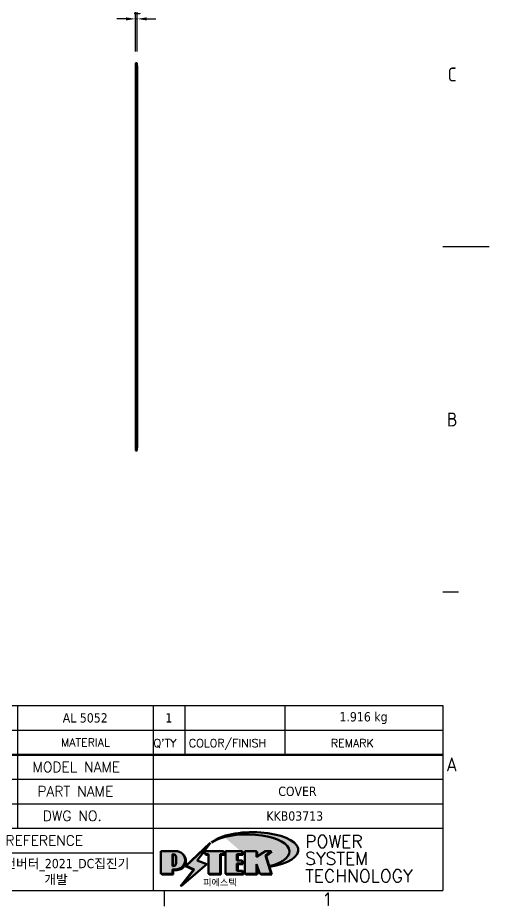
# Model space of a CAD drawing. Header units: millimetres. Extents: x 0 to 2100, y 0 to 1485.
# Drawn here: x 1592 to 2100, y 33 to 989 of the extents above; entities that cross this region are included whole.
import ezdxf
from ezdxf.enums import TextEntityAlignment as Align

# ---------------------------------------------------------------- set-up
doc = ezdxf.new("R2010")
doc.units = ezdxf.units.MM
doc.header["$LTSCALE"] = 5
doc.linetypes.add('DASHED', pattern=[0.2067, 0.1654, -0.0413])
doc.layers.get('0').update_dxf_attribs({"color": 3, "lineweight": 25})
for name, color, linetype, lineweight in [('가려진 것(ISO)', 2, 'DASHED', 18), ('가시적인 것(ISO)', 3, 'Continuous', 40), ('경계(ISO)', 7, 'Continuous', 25), ('제목(ISO)', 5, 'Continuous', 50), ('치수(ISO)', 2, 'Continuous', 25), ('해치(ISO)', 7, 'Continuous', 18)]:
    doc.layers.add(name, color=color, linetype=linetype, lineweight=lineweight)
doc.styles.add('HAN_291', font='')
doc.styles.add('HAN_370', font='', dxfattribs={"width": 2})
doc.styles.add('RC_284', font='ROMANC.shx')
doc.styles.add('RC_287', font='ROMANC.shx')
doc.styles.add('RC_292', font='ROMANC.shx')
doc.styles.add('ROMANT_294', font='romant.shx')
doc.styles.add('문자 텍스트_PSTEK_POSCO', font='isocp.shx')
doc.styles.add('치수 텍스트_PSTEK_POSCO', font='isocp.shx')
doc.styles.add('텍스트 스타일198', font='tahoma.ttf')
doc.styles.add('텍스트 스타일333', font='ROMANC.shx', dxfattribs={"width": 0.800000011920929})
doc.styles.get('HAN_291').set_extended_font_data('GulimChe')
doc.styles.get('HAN_370').set_extended_font_data('GulimChe')
doc.dimstyles.new('치수_PSTEK_POSCO', dxfattribs={"dimscale": 5, "dimtxt": 3, "dimasz": 2, "dimexe": 2, "dimexo": 2.5, "dimgap": 1, "dimtad": 1, "dimrnd": 1e-08, "dimdsep": 46, "dimtxsty": '치수 텍스트_PSTEK_POSCO', "dimcen": 0.09, "dimdle": 10, "dimclrd": 7, "dimclre": 7, "dimclrt": 2, "dimadec": 1, "dimazin": 2, "dimtfac": 1, "dimtmove": 0, "dimatfit": 3, "dimfxl": 0, "dimtolj": 1, "dimlwd": -1, "dimlwe": -1, "dimarcsym": 0})

# ---------------------------------------------------------------- blocks, each defined once
blk = doc.blocks.new('경계 Default Border')
at = {"layer": '경계(ISO)'}
for p, q in [((410, 74.25000190734863), (413.4000015258789, 74.25000190734863)), ((350, 10), (350, 6.599999666213989))]:
    blk.add_line(p, q, dxfattribs=at)
at = {"layer": '경계(ISO)', "flags": 128}
blk.add_lwpolyline([(420, 148.5000038146973), (410, 148.5000038146973)], dxfattribs=at)
at = {"layer": '경계(ISO)', "color": 2, "char_height": 3.00000011920929, "attachment_point": 7, "style": '문자 텍스트_PSTEK_POSCO'}
for s, insert in [('C', (411.0445395201643, 184.0963944559917)), ('B', (410.878270202895, 109.8463944559917)), ('A', (410.7144008173592, 35.61784856929444)), ('1', (384.4860661041481, 6.59999988079071))]:
    blk.add_mtext(s, dxfattribs=dict(at, insert=insert))
blk = doc.blocks.new('제목 블록 PSTEK')
for color, points in [(252, [(317.2195697678507, 17.0593801673321), (322.0326348870767, 21.62682475217465), (322.2781991042243, 21.94392121864296), (317.0471853425802, 16.97985676345368), (318.7512090904202, 16.1899260703855), (316.0018030350395, 12.71868385740789), (316.3356552234328, 13.00206718743325), (318.9235935156908, 16.2694494742633)]), (5, [(321.6183518841322, 17.4193704504104), (319.5281351041078, 18.24969419629727), (322.4505835294948, 22.02344462252142), (317.2195697678507, 17.0593801673321), (318.9235935156908, 16.2694494742633), (316.1741874603099, 12.79820726128571)]), (1, [(324.4839107253602, 19.60711530335299), (325.2419748254881, 19.60711530335299), (325.2419748254881, 20.25857663940324), (321.2266040451076, 20.25857663940324), (321.2266040451076, 19.60711530335299), (321.9846681452406, 19.60711530335299), (321.9846681452406, 15.3430047401139), (324.4839107253602, 15.3430047401139)]), (252, [(321.9846681452406, 19.60711530335299), (321.4042753185749, 19.60711530335299), (321.4042753185749, 19.45905590879572), (321.9846681452406, 19.45905590879572)]), (252, [(324.6615819988275, 19.45905590879572), (325.4196460989604, 19.45905590879572), (325.4196460989604, 20.11051724484596), (325.2419748254881, 20.11051724484596), (325.2419748254881, 19.60711530335299), (324.4839107253602, 19.60711530335299), (324.4839107253602, 15.3430047401139), (322.1623394187076, 15.3430047401139), (322.1623394187076, 15.19494534555726), (324.6615819988275, 15.19494534555726)]), (1, [(329.2277337269622, 20.25857663940324), (325.65654113025, 20.25857663940324), (325.65654113025, 15.3430047401139), (329.3580259941756, 15.3430047401139), (329.3580259941756, 15.9944660761648), (328.1137701654877, 15.9944660761648), (328.1137701654877, 17.56360607323003), (329.2277337269622, 17.56360607323003), (329.2277337269622, 18.25543873810179), (328.1137701654877, 18.25543873810179), (328.1137701654877, 19.60711530335299), (329.2277337269622, 19.60711530335299)]), (252, [(328.2914414389548, 19.45905590879572), (329.4054050004294, 19.45905590879572), (329.4054050004294, 20.11051724484596), (329.2277337269622, 20.11051724484596), (329.2277337269622, 19.60711530335299), (328.1137701654877, 19.60711530335299), (328.1137701654877, 18.25543873810179), (328.2914414389548, 18.25543873810179)]), (1, [(332.3312149849806, 20.25857663940324), (329.8592894925411, 20.25857663940324), (329.8592894925411, 15.3430047401139), (332.3312149849806, 15.3430047401139), (332.3312149849806, 17.4318630164523), (333.0701931098801, 15.3430047401139), (335.4855464857051, 15.3430047401139), (334.2514536401189, 19.30614745124769), (335.4379594596742, 20.25857663940324), (334.3071782107978, 20.25857663940324), (332.3312149849806, 18.99741471888304)]), (252, [(332.5088862584528, 20.1105172448466), (332.3312149849806, 20.1105172448466), (332.3312149849806, 18.99741471888368), (332.5088862584528, 19.11081371413894)]), (252, [(335.6156307331414, 20.11051724484596), (335.2535118015555, 20.11051724484596), (334.2514536401189, 19.30614745124769), (335.4855464857051, 15.3430047401139), (333.1954852176545, 15.3430047401139), (333.2478643833523, 15.19494534555726), (335.6632177591723, 15.19494534555726), (334.4291249135862, 19.15808805669106)]), (252, [(328.2914414389548, 17.41554667867274), (329.4054050004294, 17.41554667867274), (329.4054050004294, 18.10737934354514), (329.2277337269622, 18.10737934354514), (329.2277337269622, 17.56360607323003), (328.1137701654877, 17.56360607323003), (328.1137701654877, 15.9944660761648), (328.2914414389548, 15.9944660761648)]), (252, [(332.5088862584528, 16.92964231796647), (332.3312149849806, 17.43186301645164), (332.3312149849806, 15.3430047401139), (330.0369607660135, 15.3430047401139), (330.0369607660135, 15.19494534555726), (332.5088862584528, 15.19494534555726)]), (252, [(329.5356972676428, 15.8464066816075), (329.3580259941756, 15.8464066816075), (329.3580259941756, 15.3430047401139), (325.8342124037171, 15.3430047401139), (325.8342124037171, 15.19494534555726), (329.5356972676428, 15.19494534555726)])]:
    blk.add_hatch(color=color).paths.add_polyline_path(points)
h = blk.add_hatch(color=1)
edge = h.paths.add_edge_path(flags=0)
edge.add_line((314.2242174273352, 19.60711530335299), (314.2242174273352, 17.00126995915134))
edge.add_line((314.2242174273352, 17.00126995915134), (314.3485873187598, 17.00126995915134))
edge.add_arc((314.3485873187598, 17.6527312952023), 0.6514613360509371, 270, 360)
edge.add_line((315.0000486548106, 17.6527312952023), (315.0000486548106, 18.95565396730211))
edge.add_arc((314.3485873187598, 18.95565396730212), 0.6514613360508712, 0, 90)
edge.add_line((314.3485873187598, 19.60711530335299), (314.2242174273352, 19.60711530335299))
edge = h.paths.add_edge_path()
edge.add_arc((314.9847713324306, 18.28938669179658), 1.969189947606664, 269.9999999999959, 450)
edge.add_line((314.9847713324306, 20.25857663940318), (311.7664314776902, 20.25857663940324))
edge.add_line((311.7664314776902, 20.25857663940324), (311.7664314776902, 15.3430047401139))
edge.add_line((311.7664314776902, 15.3430047401139), (314.2242174273352, 15.3430047401139))
edge.add_line((314.2242174273352, 15.3430047401139), (314.2242174273352, 16.32019674418991))
edge.add_line((314.2242174273352, 16.32019674418991), (314.9847713324307, 16.32019674418991))
h = blk.add_hatch(color=252)
edge = h.paths.add_edge_path()
edge.add_arc((314.9847713324309, 18.28938669179657), 1.969189947606666, 270, 406.8278729790604)
edge.add_arc((315.1624426058984, 18.1413272972396), 1.969189947606962, -90, 53.560984836317004, ccw=False)
edge.add_line((315.1624426058984, 16.17213734963263), (314.4018887008024, 16.17213734963263))
edge.add_line((314.4018887008024, 16.17213734963263), (314.4018887008024, 15.19494534555726))
edge.add_line((314.4018887008024, 15.19494534555726), (311.9441027511573, 15.19494534555726))
edge.add_line((311.9441027511573, 15.19494534555726), (311.9441027511573, 15.3430047401139))
edge.add_line((311.9441027511573, 15.3430047401139), (314.2242174273352, 15.3430047401139))
edge.add_line((314.2242174273352, 15.3430047401139), (314.2242174273352, 16.32019674418991))
edge.add_line((314.2242174273352, 16.32019674418991), (314.9847713324309, 16.32019674418991))
h = blk.add_hatch(color=252)
edge = h.paths.add_edge_path()
edge.add_line((314.4018887008024, 19.45905590879572), (314.5262585922315, 19.45905590879572))
edge.add_arc((314.5262585922314, 18.80759457274939), 0.6514613360463194, 60.4189348879147, 90.00000000000318, ccw=False)
edge.add_arc((314.3485873187602, 18.95565396730057), 0.6514613360524251, 39.96992292766206, 90.00000000009999)
edge.add_line((314.3485873187591, 19.60711530335307), (314.2242174273352, 19.60711530335298))
edge.add_line((314.2242174273352, 19.60711530335299), (314.2242174273352, 17.00126995915134))
edge.add_line((314.2242174273352, 17.00126995915134), (314.3485873187591, 17.00126995915134))
edge.add_arc((314.3485873187568, 17.652731295233), 0.6514613360816299, 270.0000000002, 274.6930825552478)
edge.add_line((314.4018887008024, 17.0034541317032), (314.4018887008024, 19.45905590879572))
at = {"layer": '해치(ISO)'}
h = blk.add_hatch(color=140, dxfattribs=at)
edge = h.paths.add_edge_path()
edge.add_ellipse((330.3660919371412, 20.15576403068321), major_axis=(9.100907360794343, 0), ratio=0.4069904968023172, start_angle=301.3098473703837, end_angle=507.7436900681698)
edge.add_ellipse((331.5340919371412, 20.4634168429492), major_axis=(-9.82350664112931, 0), ratio=0.3942600559756514, start_angle=111.51207141178469, end_angle=334.47025347086895, ccw=False)
edge.add_line((335.1363447531188, 16.8601935978785), (335.0955236905705, 16.99119398620872))
at = {"color": 180}
for p, q in [((182.475792979055, 11.79100474011392), (182.4757929790549, 51.56524660363496)), ((182.4757929790549, 51.56524660363496), (372.4757929537551, 51.56524660363496)), ((189.2651435055721, 51.56524660363496), (189.2651435055722, 41.00524660363494)), ((215.2152739891528, 41.00524660363494), (215.2152739891528, 51.56524660363496)), ((280.8758854511282, 51.56524660363496), (280.8758854511282, 41.00524660363494)), ((310.0881549537552, 51.56524660363496), (310.0881549537553, 41.00524660363494)), ((316.9044520275131, 51.56524660363496), (316.9044520275127, 41.00524660363494)), ((338.4566026226726, 51.56524660363496), (338.4566026226727, 41.00524660363494)), ((372.4757929537551, 51.56524660363496), (372.4757929537551, 11.79100474011389)), ((182.475792979055, 46.2852466036349), (372.4757929537551, 46.28524660363492)), ((182.475792979055, 41.00524660363493), (206.451475290024, 41.00524660363493)), ((222.9401812389276, 11.79100474011392), (222.9401812389276, 41.00524660363494)), ((239.4288871878316, 11.79100474011392), (239.4288871878316, 41.00524660363494)), ((255.9175931367356, 11.79100474011392), (255.9175931367356, 41.00524660363494)), ((268.6918866058747, 41.00524660363494), (268.6918866058747, 30.44524660363498)), ((280.8758854511282, 41.00524660363494), (280.8758854511282, 25.16524660363502)), ((310.088154953755, 41.00524660363494), (310.088154953755, 11.79100474011392)), ((182.475792979055, 35.72524660363497), (206.451475290024, 35.72524660363497)), ((198.8621818849491, 12.02524660363491), (198.8621818849491, 35.72524660363497)), ((206.451475290024, 35.72524660363497), (372.4757929537551, 35.72524660363497)), ((182.475792979055, 31.77524660363492), (206.451475290024, 31.77524660363492)), ((255.917593136736, 30.44524660363498), (372.4757929537552, 30.44524660363501)), ((182.475792979055, 27.82524660363487), (206.451475290024, 27.82524660363487)), ((255.9175931367359, 25.16524660363502), (372.4757929537552, 25.165246603635)), ((268.6918866058744, 25.16524660363502), (268.6918866058744, 11.79100474011392)), ((182.475792979055, 23.87524660363505), (206.451475290024, 23.87524660363505)), ((182.475792979055, 19.92524660363478), (206.451475290024, 19.92524660363478)), ((255.9175931367359, 19.88524660363481), (310.0881549537553, 19.88524660363481)), ((182.475792979055, 15.97524660363496), (206.451475290024, 15.97524660363496)), ((206.451475290024, 16.74100474011396), (255.9175931367359, 16.74100474011396)), ((182.475792979055, 11.79100474011392), (372.4757929537551, 11.79100474011389))]:
    blk.add_line(p, q, dxfattribs=at)
at = {"color": 7, "lineweight": 50}
for p, q in [((206.4514752900237, 11.79100474011392), (206.4514752900237, 41.00524660363494)), ((206.451475290024, 41.00524660363494), (372.4757929537551, 41.00524660363496))]:
    blk.add_line(p, q, dxfattribs=at)
at = {"color": 7}
for p, q in [((322.2781991042243, 21.94392121864296), (317.0471853425802, 16.97985676345368)), ((322.4505835294948, 22.02344462252142), (317.2195697678507, 17.0593801673321)), ((317.2195697678507, 17.0593801673321), (322.0326348870767, 21.62682475217465)), ((319.5281351041078, 18.24969419629727), (322.4505835294948, 22.02344462252142)), ((322.0326348870767, 21.62682475217465), (322.2781991042243, 21.94392121864296)), ((311.7664314776902, 20.25900474011391), (311.7664314776902, 15.34300474011391)), ((314.9847713324309, 20.25857663940324), (311.7664314776902, 20.25857663940324)), ((314.9847713324309, 20.25857663940324), (311.7664314776902, 20.25857663940324)), ((311.7664314776902, 20.25857663940324), (311.7664314776902, 15.3430047401139)), ((314.2242174273352, 17.00126995915134), (314.2242174273352, 19.60711530335299)), ((314.2242174273352, 19.60711530335299), (314.3485873187591, 19.60711530335299)), ((314.3485873187591, 19.60711530335299), (314.2242174273352, 19.60711530335299)), ((314.2242174273352, 19.60711530335299), (314.2242174273352, 17.00126995915134)), ((314.2242174273352, 17.00126995915134), (314.2242174273352, 19.60711530335299)), ((314.2242174273352, 19.60711530335299), (314.3485873187591, 19.60711530335299)), ((314.4018887008024, 19.45905590879572), (314.5262585922314, 19.45905590879572)), ((314.4018887008024, 17.0034541317032), (314.4018887008024, 19.45905590879572)), ((325.2419748254881, 20.25857663940324), (321.2266040451076, 20.25857663940324)), ((321.2266040451076, 20.25857663940324), (321.2266040451076, 19.60711530335299)), ((325.2419748254881, 20.25857663940324), (321.2266040451076, 20.25857663940324)), ((321.2266040451076, 20.25857663940324), (321.2266040451076, 19.60711530335299)), ((321.2266040451076, 19.60711530335299), (321.9846681452406, 19.60711530335299)), ((321.2266040451076, 19.60711530335299), (321.9846681452406, 19.60711530335299)), ((321.4042753185749, 19.60711530335299), (321.4042753185749, 19.45905590879572)), ((321.9846681452406, 19.60711530335299), (321.4042753185749, 19.60711530335299)), ((321.4042753185749, 19.45905590879572), (321.9846681452406, 19.45905590879572)), ((321.9846681452406, 19.60711530335299), (321.9846681452406, 15.3430047401139)), ((321.9846681452406, 19.45905590879572), (321.9846681452406, 19.60711530335299)), ((321.9846681452406, 19.60711530335299), (321.9846681452406, 15.3430047401139)), ((324.4839107253602, 19.60711530335299), (325.2419748254881, 19.60711530335299)), ((324.4839107253602, 15.3430047401139), (324.4839107253602, 19.60711530335299)), ((325.2419748254881, 19.60711530335299), (324.4839107253602, 19.60711530335299)), ((324.4839107253602, 19.60711530335299), (324.4839107253602, 15.3430047401139)), ((324.4839107253602, 19.60711530335299), (325.2419748254881, 19.60711530335299)), ((324.4839107253602, 15.3430047401139), (324.4839107253602, 19.60711530335299)), ((324.6615819988275, 19.45905590879572), (325.4196460989604, 19.45905590879572)), ((324.6615819988275, 15.19494534555726), (324.6615819988275, 19.45905590879572)), ((325.2419748254881, 19.60711530335299), (325.2419748254881, 20.25857663940324)), ((325.2419748254881, 19.60711530335299), (325.2419748254881, 20.25857663940324)), ((325.4196460989604, 20.11051724484596), (325.2419748254881, 20.11051724484596)), ((325.2419748254881, 20.11051724484596), (325.2419748254881, 19.60711530335299)), ((325.4196460989604, 19.45905590879572), (325.4196460989604, 20.11051724484596)), ((329.2277337269622, 20.25857663940324), (325.65654113025, 20.25857663940324)), ((325.65654113025, 20.25857663940324), (325.65654113025, 15.3430047401139)), ((325.65654113025, 20.25857663940324), (325.65654113025, 15.3430047401139)), ((329.2277337269622, 20.25857663940324), (325.65654113025, 20.25857663940324)), ((328.1137701654877, 18.25543873810179), (328.1137701654877, 19.60711530335299)), ((328.1137701654877, 19.60711530335299), (329.2277337269622, 19.60711530335299)), ((329.2277337269622, 19.60711530335299), (328.1137701654877, 19.60711530335299)), ((328.1137701654877, 19.60711530335299), (328.1137701654877, 18.25543873810179)), ((328.1137701654877, 18.25543873810179), (328.1137701654877, 19.60711530335299)), ((328.1137701654877, 19.60711530335299), (329.2277337269622, 19.60711530335299)), ((328.2914414389548, 18.25543873810179), (328.2914414389548, 19.45905590879572)), ((328.2914414389548, 19.45905590879572), (329.4054050004294, 19.45905590879572)), ((329.2277337269622, 19.60711530335299), (329.2277337269622, 20.25857663940324)), ((329.2277337269622, 19.60711530335299), (329.2277337269622, 20.25857663940324)), ((329.4054050004294, 20.11051724484596), (329.2277337269622, 20.11051724484596)), ((329.2277337269622, 20.11051724484596), (329.2277337269622, 19.60711530335299)), ((329.4054050004294, 19.45905590879572), (329.4054050004294, 20.11051724484596)), ((332.3312149849806, 20.25857663940324), (329.8592894925411, 20.25857663940324)), ((329.8592894925411, 20.25857663940324), (329.8592894925411, 15.3430047401139)), ((329.8592894925411, 20.25857663940324), (329.8592894925411, 15.3430047401139)), ((332.3312149849806, 20.25857663940324), (329.8592894925411, 20.25857663940324)), ((334.3071782107978, 20.25857663940324), (332.3312149849806, 18.99741471888304)), ((332.3312149849806, 18.99741471888304), (332.3312149849806, 20.25857663940324)), ((334.3071782107978, 20.25857663940324), (332.3312149849806, 18.99741471888304)), ((332.3312149849806, 18.99741471888304), (332.3312149849806, 20.25857663940324)), ((332.5088862584528, 20.1105172448466), (332.3312149849806, 20.1105172448466)), ((332.3312149849806, 20.1105172448466), (332.3312149849806, 18.99741471888368)), ((332.5088862584528, 19.11081371413894), (332.5088862584528, 20.1105172448466)), ((334.2514536401189, 19.30614745124769), (335.4379594596742, 20.25857663940324)), ((334.2514536401189, 19.30614745124769), (335.4379594596742, 20.25857663940324)), ((335.2535118015555, 20.11051724484596), (334.2514536401189, 19.30614745124769)), ((335.4855464857051, 15.3430047401139), (334.2514536401189, 19.30614745124769)), ((334.2514536401189, 19.30614745124769), (335.4855464857051, 15.3430047401139)), ((335.4855464857051, 15.3430047401139), (334.2514536401189, 19.30614745124769)), ((335.4379594596742, 20.25857663940324), (334.3071782107978, 20.25857663940324)), ((335.4379594596742, 20.25857663940324), (334.3071782107978, 20.25857663940324)), ((334.4291249135862, 19.15808805669104), (335.6156307331414, 20.11051724484596)), ((335.6632177591723, 15.19494534555726), (334.4291249135862, 19.15808805669104)), ((335.6156307331414, 20.11051724484596), (335.2535118015555, 20.11051724484596)), ((315.0000486548106, 18.95565396730275), (315.0000486548106, 17.65273129520161)), ((315.0000486548106, 18.95565396730275), (315.0000486548106, 17.65273129520161)), ((316.1741874603099, 12.79820726128571), (321.6183518841322, 17.4193704504104)), ((321.6183518841322, 17.4193704504104), (319.5281351041078, 18.24969419629727)), ((329.2277337269622, 18.25543873810179), (328.1137701654877, 18.25543873810179)), ((328.1137701654877, 18.25543873810179), (328.2914414389548, 18.25543873810179)), ((329.2277337269622, 18.25543873810179), (328.1137701654877, 18.25543873810179)), ((328.1137701654877, 17.56360607323003), (329.2277337269622, 17.56360607323003)), ((328.1137701654877, 15.9944660761648), (328.1137701654877, 17.56360607323003)), ((329.2277337269622, 17.56360607323003), (328.1137701654877, 17.56360607323003)), ((328.1137701654877, 17.56360607323003), (328.1137701654877, 15.9944660761648)), ((328.1137701654877, 17.56360607323003), (329.2277337269622, 17.56360607323003)), ((328.1137701654877, 15.9944660761648), (328.1137701654877, 17.56360607323003)), ((328.2914414389548, 15.9944660761648), (328.2914414389548, 17.41554667867274)), ((328.2914414389548, 17.41554667867274), (329.4054050004294, 17.41554667867274)), ((329.2277337269622, 17.56360607323003), (329.2277337269622, 18.25543873810179)), ((329.2277337269622, 17.56360607323003), (329.2277337269622, 18.25543873810179)), ((329.4054050004294, 18.10737934354514), (329.2277337269622, 18.10737934354514)), ((329.2277337269622, 18.10737934354514), (329.2277337269622, 17.56360607323003)), ((329.4054050004294, 17.41554667867274), (329.4054050004294, 18.10737934354514)), ((332.3312149849806, 18.99741471888368), (332.5088862584528, 19.11081371413894)), ((332.3312149849806, 17.4318630164523), (333.0701931098801, 15.3430047401139)), ((332.3312149849806, 15.3430047401139), (332.3312149849806, 17.4318630164523)), ((332.5088862584528, 16.92964231796647), (332.3312149849806, 17.43186301645164)), ((332.3312149849806, 17.43186301645164), (332.3312149849806, 15.3430047401139)), ((332.3312149849806, 17.4318630164523), (333.0701931098801, 15.3430047401139)), ((332.3312149849806, 15.3430047401139), (332.3312149849806, 17.4318630164523)), ((345.0447381189468, 17.50375595811051), (344.9867755289346, 17.689895936919)), ((311.7664314776902, 15.3430047401139), (314.2242174273352, 15.3430047401139)), ((311.7664314776902, 15.3430047401139), (314.2242174273352, 15.3430047401139)), ((314.2242174273352, 15.3430047401139), (311.9441027511573, 15.3430047401139)), ((311.9441027511573, 15.3430047401139), (311.9441027511573, 15.19494534555726)), ((314.3485873187591, 17.00126995915134), (314.2242174273352, 17.00126995915134)), ((314.2242174273352, 17.00126995915134), (314.3485873187591, 17.00126995915134)), ((314.3485873187591, 17.00126995915134), (314.2242174273352, 17.00126995915134)), ((314.2242174273352, 16.32019674418991), (314.9847713324309, 16.32019674418991)), ((314.2242174273352, 15.3430047401139), (314.2242174273352, 16.32019674418991)), ((314.9847713324309, 16.32019674418991), (314.2242174273352, 16.32019674418991)), ((314.2242174273352, 16.32019674418991), (314.2242174273352, 15.3430047401139)), ((314.2242174273352, 16.32019674418991), (314.9847713324309, 16.32019674418991)), ((314.2242174273352, 15.3430047401139), (314.2242174273352, 16.32019674418991)), ((314.4018887008024, 16.17213734963263), (315.162442605898, 16.17213734963263)), ((314.4018887008024, 15.19494534555726), (314.4018887008024, 16.17213734963263)), ((318.7512090904202, 16.1899260703855), (316.0018030350395, 12.71868385740789)), ((318.9235935156908, 16.2694494742633), (316.1741874603099, 12.79820726128571)), ((316.3356552234328, 13.00206718743325), (318.9235935156908, 16.2694494742633)), ((317.0471853425802, 16.97985676345368), (318.7512090904202, 16.1899260703855)), ((318.9235935156908, 16.2694494742633), (317.2195697678507, 17.0593801673321)), ((317.2195697678507, 17.0593801673321), (318.9235935156908, 16.2694494742633)), ((321.9846681452406, 15.3430047401139), (324.4839107253602, 15.3430047401139)), ((321.9846681452406, 15.3430047401139), (324.4839107253602, 15.3430047401139)), ((324.4839107253602, 15.3430047401139), (322.1623394187076, 15.3430047401139)), ((322.1623394187076, 15.3430047401139), (322.1623394187076, 15.19494534555726)), ((325.65654113025, 15.3430047401139), (329.3580259941756, 15.3430047401139)), ((325.65654113025, 15.3430047401139), (329.3580259941756, 15.3430047401139)), ((329.3580259941756, 15.3430047401139), (325.8342124037171, 15.3430047401139)), ((325.8342124037171, 15.3430047401139), (325.8342124037171, 15.19494534555726)), ((329.3580259941756, 15.9944660761648), (328.1137701654877, 15.9944660761648)), ((328.1137701654877, 15.9944660761648), (328.2914414389548, 15.9944660761648)), ((329.3580259941756, 15.9944660761648), (328.1137701654877, 15.9944660761648)), ((329.3580259941756, 15.3430047401139), (329.3580259941756, 15.9944660761648)), ((329.3580259941756, 15.3430047401139), (329.3580259941756, 15.9944660761648)), ((329.5356972676428, 15.8464066816075), (329.3580259941756, 15.8464066816075)), ((329.3580259941756, 15.8464066816075), (329.3580259941756, 15.3430047401139)), ((329.5356972676428, 15.19494534555726), (329.5356972676428, 15.8464066816075)), ((329.8592894925411, 15.3430047401139), (332.3312149849806, 15.3430047401139)), ((329.8592894925411, 15.3430047401139), (332.3312149849806, 15.3430047401139)), ((332.3312149849806, 15.3430047401139), (330.0369607660135, 15.3430047401139)), ((330.0369607660135, 15.3430047401139), (330.0369607660135, 15.19494534555726)), ((332.5088862584528, 15.19494534555726), (332.5088862584528, 16.92964231796647)), ((333.0701931098801, 15.3430047401139), (335.4855464857051, 15.3430047401139)), ((333.0701931098801, 15.3430047401139), (335.4855464857051, 15.3430047401139)), ((335.4855464857051, 15.3430047401139), (333.1954852176545, 15.3430047401139)), ((333.1954852176545, 15.3430047401139), (333.2478643833523, 15.19494534555726)), ((311.9441027511573, 15.19494534555726), (314.4018887008024, 15.19494534555726)), ((322.1623394187076, 15.19494534555726), (324.6615819988275, 15.19494534555726)), ((325.8342124037171, 15.19494534555726), (329.5356972676428, 15.19494534555726)), ((330.0369607660135, 15.19494534555726), (332.5088862584528, 15.19494534555726)), ((333.2478643833523, 15.19494534555726), (335.6632177591723, 15.19494534555726)), ((316.0018030350395, 12.71868385740789), (316.3356552234328, 13.00206718743325))]:
    blk.add_line(p, q, dxfattribs=at)
at = {"color": 5}
for p, q in [((322.4505835294948, 22.02344462252142), (317.2195697678507, 17.0593801673321)), ((319.5281351041078, 18.24969419629727), (322.4505835294948, 22.02344462252142)), ((316.1741874603099, 12.79820726128571), (321.6183518841322, 17.4193704504104)), ((321.6183518841322, 17.4193704504104), (319.5281351041078, 18.24969419629727)), ((318.9235935156908, 16.2694494742633), (316.1741874603099, 12.79820726128571)), ((317.2195697678507, 17.0593801673321), (318.9235935156908, 16.2694494742633))]:
    blk.add_line(p, q, dxfattribs=at)
at = {"color": 1}
for p, q in [((314.9847713324309, 20.25857663940324), (311.7664314776902, 20.25857663940324)), ((311.7664314776902, 20.25857663940324), (311.7664314776902, 15.3430047401139)), ((314.2242174273352, 17.00126995915134), (314.2242174273352, 19.60711530335299)), ((314.2242174273352, 19.60711530335299), (314.3485873187591, 19.60711530335299)), ((325.2419748254881, 20.25857663940324), (321.2266040451076, 20.25857663940324)), ((321.2266040451076, 20.25857663940324), (321.2266040451076, 19.60711530335299)), ((321.2266040451076, 19.60711530335299), (321.9846681452406, 19.60711530335299)), ((321.9846681452406, 19.60711530335299), (321.9846681452406, 15.3430047401139)), ((324.4839107253602, 19.60711530335299), (325.2419748254881, 19.60711530335299)), ((324.4839107253602, 15.3430047401139), (324.4839107253602, 19.60711530335299)), ((325.2419748254881, 19.60711530335299), (325.2419748254881, 20.25857663940324)), ((329.2277337269622, 20.25857663940324), (325.65654113025, 20.25857663940324)), ((325.65654113025, 20.25857663940324), (325.65654113025, 15.3430047401139)), ((328.1137701654877, 18.25543873810179), (328.1137701654877, 19.60711530335299)), ((328.1137701654877, 19.60711530335299), (329.2277337269622, 19.60711530335299)), ((329.2277337269622, 19.60711530335299), (329.2277337269622, 20.25857663940324)), ((332.3312149849806, 20.25857663940324), (329.8592894925411, 20.25857663940324)), ((329.8592894925411, 20.25857663940324), (329.8592894925411, 15.3430047401139)), ((334.3071782107978, 20.25857663940324), (332.3312149849806, 18.99741471888304)), ((332.3312149849806, 18.99741471888304), (332.3312149849806, 20.25857663940324)), ((334.2514536401189, 19.30614745124769), (335.4379594596742, 20.25857663940324)), ((335.4855464857051, 15.3430047401139), (334.2514536401189, 19.30614745124769)), ((335.4379594596742, 20.25857663940324), (334.3071782107978, 20.25857663940324)), ((315.0000486548106, 18.95565396730275), (315.0000486548106, 17.65273129520161)), ((329.2277337269622, 18.25543873810179), (328.1137701654877, 18.25543873810179)), ((328.1137701654877, 17.56360607323003), (329.2277337269622, 17.56360607323003)), ((328.1137701654877, 15.9944660761648), (328.1137701654877, 17.56360607323003)), ((329.2277337269622, 17.56360607323003), (329.2277337269622, 18.25543873810179)), ((332.3312149849806, 17.4318630164523), (333.0701931098801, 15.3430047401139)), ((332.3312149849806, 15.3430047401139), (332.3312149849806, 17.4318630164523)), ((311.7664314776902, 15.3430047401139), (314.2242174273352, 15.3430047401139)), ((314.3485873187591, 17.00126995915134), (314.2242174273352, 17.00126995915134)), ((314.2242174273352, 16.32019674418991), (314.9847713324309, 16.32019674418991)), ((314.2242174273352, 15.3430047401139), (314.2242174273352, 16.32019674418991)), ((321.9846681452406, 15.3430047401139), (324.4839107253602, 15.3430047401139)), ((325.65654113025, 15.3430047401139), (329.3580259941756, 15.3430047401139)), ((329.3580259941756, 15.9944660761648), (328.1137701654877, 15.9944660761648)), ((329.3580259941756, 15.3430047401139), (329.3580259941756, 15.9944660761648)), ((329.8592894925411, 15.3430047401139), (332.3312149849806, 15.3430047401139)), ((333.0701931098801, 15.3430047401139), (335.4855464857051, 15.3430047401139))]:
    blk.add_line(p, q, dxfattribs=at)
at = {"color": 7}
for centre, radius, start, end in [((314.3485873187598, 18.95565396730211), 0.6514613360508712, 0, 90), ((314.3485873187602, 18.95565396730057), 0.6514613360524251, 39.96992292766117, 90), ((314.3485873187598, 18.95565396730212), 0.6514613360508712, 0, 90), ((314.5262585922314, 18.80759457274939), 0.6514613360463193, 60.41893488791137, 90), ((314.9847713324309, 18.28938669179658), 1.969189947606665, 270, 90), ((314.9847713324309, 18.28938669179658), 1.969189947606665, 270, 90), ((314.9847713324307, 18.2893866917965), 1.969189947606594, 270, 46.82787297909833), ((315.1624426058984, 18.1413272972396), 1.969189947606961, 270, 53.56098483636067), ((314.3485873187597, 17.65273129520228), 0.6514613360509381, 270, 0), ((314.3485873187598, 17.6527312952023), 0.6514613360509381, 270, 0), ((314.3485873187568, 17.652731295233), 0.6514613360816299, 270, 274.6930825552478)]:
    blk.add_arc(centre, radius, start, end, dxfattribs=at)
at = {"color": 1}
for centre, radius, start, end in [((314.3485873187598, 18.95565396730211), 0.6514613360508712, 0, 90), ((314.9847713324309, 18.28938669179657), 1.969189947606665, 270, 90), ((314.3485873187598, 17.6527312952023), 0.6514613360509381, 270, 0)]:
    blk.add_arc(centre, radius, start, end, dxfattribs=at)
at = {"layer": '제목(ISO)', "lineweight": 18}
blk.add_line((182.475792979055, 35.72500474011393), (182.475792979055, 11.79100474011392), dxfattribs=at)
at = {"layer": '제목(ISO)'}
for p, q in [((322.2781991042243, 21.94392121864296), (317.0471853425802, 16.97985676345368)), ((322.4505835294948, 22.02344462252142), (317.2195697678507, 17.0593801673321)), ((317.2195697678507, 17.0593801673321), (322.0326348870767, 21.62682475217465)), ((319.5281351041078, 18.24969419629727), (322.4505835294948, 22.02344462252142)), ((322.0326348870767, 21.62682475217465), (322.2781991042243, 21.94392121864296)), ((314.9847713324306, 20.25857663940324), (311.7664314776902, 20.25857663940324)), ((311.7664314776902, 20.25857663940324), (311.7664314776902, 15.3430047401139)), ((314.2242174273352, 17.00126995915134), (314.2242174273352, 19.60711530335299)), ((314.2242174273352, 19.60711530335299), (314.3485873187598, 19.60711530335299)), ((314.3485873187591, 19.60711530335299), (314.2242174273352, 19.60711530335299)), ((314.2242174273352, 19.60711530335299), (314.2242174273352, 17.00126995915134)), ((314.4018887008024, 19.45905590879572), (314.5262585922314, 19.45905590879572)), ((314.4018887008024, 17.0034541317032), (314.4018887008024, 19.45905590879572)), ((325.2419748254881, 20.25857663940324), (321.2266040451076, 20.25857663940324)), ((321.2266040451076, 20.25857663940324), (321.2266040451076, 19.60711530335299)), ((321.2266040451076, 19.60711530335299), (321.9846681452406, 19.60711530335299)), ((321.9846681452406, 19.60711530335299), (321.4042753185749, 19.60711530335299)), ((321.4042753185749, 19.60711530335299), (321.4042753185749, 19.45905590879572)), ((321.4042753185749, 19.45905590879572), (321.9846681452406, 19.45905590879572)), ((321.9846681452406, 19.60711530335299), (321.9846681452406, 15.3430047401139)), ((321.9846681452406, 19.45905590879572), (321.9846681452406, 19.60711530335299)), ((324.4839107253602, 19.60711530335299), (325.2419748254881, 19.60711530335299)), ((324.4839107253602, 15.3430047401139), (324.4839107253602, 19.60711530335299)), ((325.2419748254881, 19.60711530335299), (324.4839107253602, 19.60711530335299)), ((324.4839107253602, 19.60711530335299), (324.4839107253602, 15.3430047401139)), ((324.6615819988275, 19.45905590879572), (325.4196460989604, 19.45905590879572)), ((324.6615819988275, 15.19494534555726), (324.6615819988275, 19.45905590879572)), ((325.2419748254881, 19.60711530335299), (325.2419748254881, 20.25857663940324)), ((325.4196460989604, 20.11051724484596), (325.2419748254881, 20.11051724484596)), ((325.2419748254881, 20.11051724484596), (325.2419748254881, 19.60711530335299)), ((325.4196460989604, 19.45905590879572), (325.4196460989604, 20.11051724484596)), ((329.2277337269622, 20.25857663940324), (325.65654113025, 20.25857663940324)), ((325.65654113025, 20.25857663940324), (325.65654113025, 15.3430047401139)), ((328.1137701654877, 18.25543873810179), (328.1137701654877, 19.60711530335299)), ((328.1137701654877, 19.60711530335299), (329.2277337269622, 19.60711530335299)), ((329.2277337269622, 19.60711530335299), (328.1137701654877, 19.60711530335299)), ((328.1137701654877, 19.60711530335299), (328.1137701654877, 18.25543873810179)), ((328.2914414389548, 19.45905590879572), (329.4054050004294, 19.45905590879572)), ((328.2914414389548, 18.25543873810179), (328.2914414389548, 19.45905590879572)), ((329.2277337269622, 19.60711530335299), (329.2277337269622, 20.25857663940324)), ((329.4054050004294, 20.11051724484596), (329.2277337269622, 20.11051724484596)), ((329.2277337269622, 20.11051724484596), (329.2277337269622, 19.60711530335299)), ((329.4054050004294, 19.45905590879572), (329.4054050004294, 20.11051724484596)), ((332.3312149849806, 20.25857663940324), (329.8592894925411, 20.25857663940324)), ((329.8592894925411, 20.25857663940324), (329.8592894925411, 15.3430047401139)), ((334.3071782107978, 20.25857663940324), (332.3312149849806, 18.99741471888304)), ((332.3312149849806, 18.99741471888304), (332.3312149849806, 20.25857663940324)), ((332.5088862584528, 20.1105172448466), (332.3312149849806, 20.1105172448466)), ((332.3312149849806, 20.1105172448466), (332.3312149849806, 18.99741471888368)), ((332.5088862584528, 19.11081371413894), (332.5088862584528, 20.1105172448466)), ((334.2514536401189, 19.30614745124769), (335.4379594596742, 20.25857663940324)), ((335.2535118015555, 20.11051724484596), (334.2514536401189, 19.30614745124769)), ((335.4855464857051, 15.3430047401139), (334.2514536401189, 19.30614745124769)), ((334.2514536401189, 19.30614745124769), (335.4855464857051, 15.3430047401139)), ((335.4379594596742, 20.25857663940324), (334.3071782107978, 20.25857663940324)), ((334.4291249135862, 19.15808805669106), (335.6156307331414, 20.11051724484596)), ((335.6632177591723, 15.19494534555726), (334.4291249135862, 19.15808805669106)), ((335.6156307331414, 20.11051724484596), (335.2535118015555, 20.11051724484596)), ((315.0000486548106, 18.95565396730211), (315.0000486548106, 17.6527312952023)), ((316.1741874603099, 12.79820726128571), (321.6183518841322, 17.4193704504104)), ((321.6183518841322, 17.4193704504104), (319.5281351041078, 18.24969419629727)), ((329.2277337269622, 18.25543873810179), (328.1137701654877, 18.25543873810179)), ((328.1137701654877, 18.25543873810179), (328.2914414389548, 18.25543873810179)), ((328.1137701654877, 15.9944660761648), (328.1137701654877, 17.56360607323003)), ((328.1137701654877, 17.56360607323003), (329.2277337269622, 17.56360607323003)), ((329.2277337269622, 17.56360607323003), (328.1137701654877, 17.56360607323003)), ((328.1137701654877, 17.56360607323003), (328.1137701654877, 15.9944660761648)), ((328.2914414389548, 17.41554667867274), (329.4054050004294, 17.41554667867274)), ((328.2914414389548, 15.9944660761648), (328.2914414389548, 17.41554667867274)), ((329.2277337269622, 17.56360607323003), (329.2277337269622, 18.25543873810179)), ((329.4054050004294, 18.10737934354514), (329.2277337269622, 18.10737934354514)), ((329.2277337269622, 18.10737934354514), (329.2277337269622, 17.56360607323003)), ((329.4054050004294, 17.41554667867274), (329.4054050004294, 18.10737934354514)), ((332.3312149849806, 18.99741471888368), (332.5088862584528, 19.11081371413894)), ((332.3312149849806, 15.3430047401139), (332.3312149849806, 17.4318630164523)), ((332.3312149849806, 17.4318630164523), (333.0701931098801, 15.3430047401139)), ((332.5088862584528, 16.92964231796647), (332.3312149849806, 17.43186301645164)), ((332.3312149849806, 17.43186301645164), (332.3312149849806, 15.3430047401139)), ((311.7664314776902, 15.3430047401139), (314.2242174273352, 15.3430047401139)), ((314.2242174273352, 15.3430047401139), (311.9441027511573, 15.3430047401139)), ((311.9441027511573, 15.3430047401139), (311.9441027511573, 15.19494534555726)), ((314.3485873187598, 17.00126995915134), (314.2242174273352, 17.00126995915134)), ((314.2242174273352, 17.00126995915134), (314.3485873187591, 17.00126995915134)), ((314.2242174273352, 15.3430047401139), (314.2242174273352, 16.32019674418991)), ((314.2242174273352, 16.32019674418991), (314.9847713324307, 16.32019674418991)), ((314.9847713324309, 16.32019674418991), (314.2242174273352, 16.32019674418991)), ((314.2242174273352, 16.32019674418991), (314.2242174273352, 15.3430047401139)), ((314.4018887008024, 15.19494534555726), (314.4018887008024, 16.17213734963263)), ((314.4018887008024, 16.17213734963263), (315.1624426058984, 16.17213734963263)), ((318.7512090904202, 16.1899260703855), (316.0018030350395, 12.71868385740789)), ((318.9235935156908, 16.2694494742633), (316.1741874603099, 12.79820726128571)), ((316.3356552234328, 13.00206718743325), (318.9235935156908, 16.2694494742633)), ((317.0471853425802, 16.97985676345368), (318.7512090904202, 16.1899260703855)), ((317.2195697678507, 17.0593801673321), (318.9235935156908, 16.2694494742633)), ((318.9235935156908, 16.2694494742633), (317.2195697678507, 17.0593801673321)), ((321.9846681452406, 15.3430047401139), (324.4839107253602, 15.3430047401139)), ((324.4839107253602, 15.3430047401139), (322.1623394187076, 15.3430047401139)), ((322.1623394187076, 15.3430047401139), (322.1623394187076, 15.19494534555726)), ((325.65654113025, 15.3430047401139), (329.3580259941756, 15.3430047401139)), ((329.3580259941756, 15.3430047401139), (325.8342124037171, 15.3430047401139)), ((325.8342124037171, 15.3430047401139), (325.8342124037171, 15.19494534555726)), ((329.3580259941756, 15.9944660761648), (328.1137701654877, 15.9944660761648)), ((328.1137701654877, 15.9944660761648), (328.2914414389548, 15.9944660761648)), ((329.3580259941756, 15.3430047401139), (329.3580259941756, 15.9944660761648)), ((329.5356972676428, 15.8464066816075), (329.3580259941756, 15.8464066816075)), ((329.3580259941756, 15.8464066816075), (329.3580259941756, 15.3430047401139)), ((329.5356972676428, 15.19494534555726), (329.5356972676428, 15.8464066816075)), ((329.8592894925411, 15.3430047401139), (332.3312149849806, 15.3430047401139)), ((332.3312149849806, 15.3430047401139), (330.0369607660135, 15.3430047401139)), ((330.0369607660135, 15.3430047401139), (330.0369607660135, 15.19494534555726)), ((332.5088862584528, 15.19494534555726), (332.5088862584528, 16.92964231796647)), ((333.0701931098801, 15.3430047401139), (335.4855464857051, 15.3430047401139)), ((335.4855464857051, 15.3430047401139), (333.1954852176545, 15.3430047401139)), ((333.1954852176545, 15.3430047401139), (333.2478643833523, 15.19494534555726)), ((311.9441027511573, 15.19494534555726), (314.4018887008024, 15.19494534555726)), ((322.1623394187076, 15.19494534555726), (324.6615819988275, 15.19494534555726)), ((325.8342124037171, 15.19494534555726), (329.5356972676428, 15.19494534555726)), ((330.0369607660135, 15.19494534555726), (332.5088862584528, 15.19494534555726)), ((333.2478643833523, 15.19494534555726), (335.6632177591723, 15.19494534555726)), ((316.0018030350395, 12.71868385740789), (316.3356552234328, 13.00206718743325))]:
    blk.add_line(p, q, dxfattribs=at)
at = {"layer": '제목(ISO)', "color": 4}
blk.add_line((335.1363447531188, 16.8601935978785), (335.0955236905705, 16.99119398620872), dxfattribs=at)
at = {"layer": '제목(ISO)'}
for centre, radius, start, end in [((314.3485873187598, 18.95565396730212), 0.6514613360508712, 0, 90), ((314.3485873187602, 18.95565396730057), 0.6514613360524251, 39.96992292766117, 90), ((314.5262585922314, 18.80759457274939), 0.6514613360463193, 60.41893488791137, 90), ((314.9847713324306, 18.28938669179658), 1.969189947606664, 46.82787297909431, 90), ((314.9847713324307, 18.2893866917965), 1.969189947606594, 270, 46.82787297909833), ((314.9847713324309, 18.28938669179657), 1.969189947606666, 270, 46.8278729790603), ((315.1624426058984, 18.1413272972396), 1.969189947606962, 270, 53.56098483631701), ((314.3485873187598, 17.6527312952023), 0.6514613360509371, 270, 0), ((314.3485873187568, 17.652731295233), 0.6514613360816299, 270, 274.6930825552478)]:
    blk.add_arc(centre, radius, start, end, dxfattribs=at)
at = {"layer": '제목(ISO)', "color": 4}
for centre, major_axis, ratio, start_param, end_param in [((331.5340919371412, 20.4634168429492), (9.82350664112931, 0), 0.3942600559756514, 5.087845455444478, 8.97919982663645), ((330.3660919371412, 20.15576403068321), (9.100907360794343, 0), 0.4069904968023172, 5.258848905294775, 8.861799147915196)]:
    blk.add_ellipse(centre, major_axis=major_axis, ratio=ratio, start_param=start_param, end_param=end_param, dxfattribs=at)
at = {"color": 2}
for s, height, style, p in [('NO', 1.742399930953979, 'RC_284', (184.135398793432, 42.62317362549192)), ('PART NO', 1.742399930953979, 'RC_284', (195.3359407378685, 42.62317362549192)), ('DESCRIPTION', 1.742399930953979, 'RC_284', (240.4025565652523, 42.62317362549192)), ("Q'TY", 1.742399930953979, 'RC_284', (310.1440786515383, 42.62317362549192)), ('COLOR/FINISH', 1.742399930953979, 'RC_284', (317.7725341324144, 42.62317362549192)), ('REMARK', 1.742399930953979, 'RC_284', (348.346649953877, 42.62317362549192)), (' TOLERANCE', 1.899999976158142, 'RC_287', (184.0872874387979, 37.00893196870329)), ('DRAWN', 1.899999976158142, 'RC_287', (208.9766620976279, 37.00893196870329)), ('CHECKED', 1.899999976158142, 'RC_287', (223.6856844514997, 37.00893196870329)), ('APPROVED', 1.899999976158142, 'RC_287', (239.7795453577791, 37.00893196870329)), ('UNIT', 1.742399930953979, 'RC_284', (259.1652673287452, 37.34317362549218)), ('SCALE', 1.742399930953979, 'RC_284', (270.2934779252897, 37.34317362549218)), ('MODEL NAME', 2.178000062704086, 'RC_292', (284.096330289083, 37.25462520371384)), ('    ~ 6', 2.000000029802322, 'HAN_291', (183.7721304966814, 32.8176515608431)), ('0.08', 2.000000029802322, 'HAN_291', (200.5467345600617, 33.09873600004101)), ('mm', 1.742399930953979, 'RC_284', (259.6505418159997, 32.3543089683787)), ('PART NAME', 2.178000062704086, 'RC_292', (285.1416959765849, 32.03045329421792)), ('  7 ~ 30', 2.000000029802322, 'HAN_291', (183.7721304966814, 28.70538114822415)), ('0.1', 2.000000029802322, 'HAN_291', (200.5467345600617, 28.98646558742206)), (' DWG NO.', 2.178000062704086, 'RC_292', (284.8124284083233, 26.75045329421772)), (' 31 ~ 120', 2.000000029802322, 'HAN_291', (183.7721304966814, 24.82628181916237)), ('0.2', 2.000000029802322, 'HAN_291', (200.5467345600617, 25.10736625836028)), ('121 ~ 300', 2.000000029802322, 'HAN_291', (183.7721304966814, 21.21401206133254)), ('0.4', 2.000000029802322, 'HAN_291', (200.5467345600617, 20.99509650053045)), ('SIZE', 1.742399930953979, 'RC_284', (259.1652673287452, 21.69497768947366)), ('REFERENCE', 2.178000062704086, 'RC_292', (278.2741065029841, 21.43214925458022)), ('301 ~ 600', 2.000000029802322, 'HAN_291', (183.7721304966814, 16.83491273227077)), ('0.6', 2.000000029802322, 'HAN_291', (200.5467345600617, 17.11599717146868)), ('601 ~ 1200', 2.000000029802322, 'HAN_291', (183.6802025156883, 12.84759660881125)), ('0.8', 2.000000029802322, 'HAN_291', (200.6097246063884, 13.05732192299702))]:
    blk.add_text(s, height=height, dxfattribs=dict(at, style=style)).set_placement(p)
at = {"color": 2, "style": 'RC_284'}
blk.add_text('MATERIAL', height=1.742399930953979, dxfattribs=at).set_placement((295.4820202024417, 43.64524660363492), align=Align.MIDDLE_CENTER)
at = {"color": 7, "style": '텍스트 스타일333', "width": 0.7999999523162842}
blk.add_text('N/S', height=2.000000029802322, dxfattribs=at).set_placement((274.7838860285014, 33.08524660363496), align=Align.MIDDLE_CENTER)
at = {"color": 2, "style": '텍스트 스타일333', "width": 0.7999999523162842}
blk.add_text('3rd ANGLE PROJ.', height=2.000000029802322, dxfattribs=at).set_placement((256.8430306642954, 26.76148381654429))
at = {"color": 7, "style": 'ROMANT_294'}
for s, p in [('POWER', (342.82727231297, 20.97115304607566)), ('SYSTEM', (342.82727231297, 17.3284636719184)), ('TECHNOLOGY', (342.82727231297, 13.57194088644453))]:
    blk.add_text(s, height=2.700000107288361, dxfattribs=at).set_placement(p)
at = {"color": 7, "insert": (320.8519732224835, 14.21236326823155), "char_height": 1.400000005960464, "attachment_point": 1, "line_spacing_factor": 0.3319999873638153, "style": 'HAN_370'}
blk.add_mtext('\\fHY견고딕|b0|i0;\\H1.4000;피에스텍', dxfattribs=at)
at = {"layer": '제목(ISO)', "color": 7, "style": '텍스트 스타일198'}
for tag, p in [('부품_번호_001', (195.8125351691155, 47.68004260673702)), ('설명_001', (233.7032146386433, 47.92245856837096)), ('재질_001', (290.6002202955571, 47.92524659519488)), ("3._Q'TY_001", (312.7051684940307, 47.92188863680521)), ('질량\\P3;_001', (350.2085769879711, 48.1643332325385)), ('제목_001', (337.0238793324635, 32.12134217035067)), ('부품_번호_001', (334.4717754223474, 26.8052465951949)), ('설계자_001', (209.9396160013646, 25.23446884679021)), ('프로젝트_001', (271.6304945365308, 16.57270180080504)), ('작성_날짜_001', (207.6770236384131, 13.26600473167383)), ('시트_크기_001', (260.807090429518, 14.83812566343425)), ('프로젝트_002', (286.6403537393983, 13.14882256215354))]:
    blk.add_attdef(tag, p, '', height=2.000000029802322, dxfattribs=at)
for tag, p in [('4._COLOR', (327.6805273250926, 48.92524660363493)), ('1._MODEL_NAME', (341.233897335037, 38.36524660363497)), ('점검자', (231.1845342133799, 26.23312567187446)), ('엔지니어링_승인자', (247.673240162284, 26.23312567187446)), ('점검_날짜', (231.1845342133799, 14.26600474011394)), ('엔지니어링_승인_날짜', (247.6732401622839, 14.26600474011394))]:
    blk.add_attdef(tag, text='', height=2.000000029802322, dxfattribs=at).set_placement(p, align=Align.MIDDLE_CENTER)
blk = doc.blocks.new('*D37')
at = {"layer": 'Defpoints', "color": 0}
for p in [(1720.905579589049, 987.7874501870726), (1718.905579589049, 940.2471101132985), (1720.905579589049, 940.2471101132985)]:
    blk.add_point(p, dxfattribs=at)
at = {"layer": '치수(ISO)', "color": 7}
for p, q in [((1718.905579589049, 952.7471101132985), (1718.905579589049, 997.7874501870726)), ((1720.905579589049, 952.7471101132985), (1720.905579589049, 997.7874501870726)), ((1708.905579589049, 987.7874501870726), (1698.905579589049, 987.7874501870726)), ((1718.905579589049, 987.7874501870726), (1720.905579589049, 987.7874501870726)), ((1730.905579589049, 987.7874501870726), (1740.905579589049, 987.7874501870726))]:
    blk.add_line(p, q, dxfattribs=at)
for points in [[(1708.905579589049, 989.4541168537393), (1708.905579589049, 986.120783520406), (1718.905579589049, 987.7874501870726)], [(1730.905579589049, 989.4541168537393), (1730.905579589049, 986.120783520406), (1720.905579589049, 987.7874501870726)]]:
    blk.add_solid(points, dxfattribs=at)
at = {"layer": '치수(ISO)', "color": 2, "insert": (1716.264683919758, 1000.288926565025), "char_height": 15, "attachment_point": 4, "style": '치수 텍스트_PSTEK_POSCO'}
blk.add_mtext('\\A1;2', dxfattribs=at)

msp = doc.modelspace()

# ---------------------------------------------------------------- linework, layer by layer
at = {"layer": '가려진 것(ISO)', "ltscale": 0.7002484202384949}
for p, q in [((1720.205579589039, 929.9471101132987), (1718.905579589038, 931.2471101132985)), ((1720.205579589038, 926.5471101132985), (1718.905579589038, 925.2471101132986)), ((1720.205579589046, 893.4471101132985), (1718.905579589047, 894.7471101132986)), ((1720.205579589046, 890.0471101132985), (1718.905579589047, 888.7471101132986)), ((1720.205579589046, 733.4471101132984), (1718.905579589047, 734.7471101132984)), ((1720.205579589046, 730.0471101132983), (1718.905579589047, 728.7471101132985)), ((1720.205579589046, 573.4471101132985), (1718.905579589047, 574.7471101132985)), ((1720.205579589046, 570.0471101132985), (1718.905579589047, 568.7471101132985)), ((1720.205579589039, 536.9471101132985), (1718.905579589038, 538.2471101132985)), ((1720.205579589038, 533.5471101132985), (1718.905579589038, 532.2471101132985))]:
    msp.add_line(p, q, dxfattribs=at)
at = {"layer": '가려진 것(ISO)', "ltscale": 2.034385442733765}
for p, q in [((1720.205579589038, 929.9471101132985), (1720.205579589038, 926.5471101132986)), ((1720.205579589046, 893.4471101132985), (1720.205579589046, 890.0471101132986)), ((1720.205579589046, 733.4471101132984), (1720.205579589046, 730.0471101132983)), ((1720.205579589046, 573.4471101132985), (1720.205579589046, 570.0471101132985)), ((1720.205579589038, 536.9471101132985), (1720.205579589038, 533.5471101132985))]:
    msp.add_line(p, q, dxfattribs=at)
at = {"layer": '가려진 것(ISO)', "ltscale": 0.266557514667511}
for p, q in [((1720.905579589038, 929.9471101132987), (1720.205579589039, 929.9471101132987)), ((1720.905579589038, 926.5471101132986), (1720.205579589038, 926.5471101132986)), ((1720.905579589046, 893.4471101132985), (1720.205579589047, 893.4471101132985)), ((1720.905579589046, 890.0471101132986), (1720.205579589046, 890.0471101132986)), ((1720.905579589046, 733.4471101132984), (1720.205579589047, 733.4471101132984)), ((1720.905579589046, 730.0471101132985), (1720.205579589046, 730.0471101132985)), ((1720.905579589046, 573.4471101132985), (1720.205579589047, 573.4471101132985)), ((1720.905579589046, 570.0471101132985), (1720.205579589046, 570.0471101132985)), ((1720.905579589038, 536.9471101132985), (1720.205579589039, 536.9471101132985)), ((1720.905579589038, 533.5471101132985), (1720.205579589038, 533.5471101132985))]:
    msp.add_line(p, q, dxfattribs=at)
at = {"layer": '가려진 것(ISO)', "ltscale": 0.7617786526679993}
msp.add_line((1718.905579589011, 920.2471101132985), (1720.905579589011, 920.2471101132985), dxfattribs=at)
at = {"layer": '가시적인 것(ISO)'}
for p, q in [((1718.905579589049, 940.2471101132985), (1718.90557958905, 937.2471101132985)), ((1720.905579589049, 940.2471101132985), (1718.905579589049, 940.2471101132985)), ((1718.90557958905, 937.2471101132985), (1720.90557958905, 937.2471101132985)), ((1718.90557958905, 937.2471101132985), (1718.90557958905, 526.2471101132984)), ((1720.90557958905, 937.2471101132985), (1720.905579589049, 940.2471101132985)), ((1720.90557958905, 937.2471101132985), (1720.90557958905, 526.2471101132984)), ((1720.90557958905, 526.2471101132984), (1718.90557958905, 526.2471101132984)), ((1718.90557958905, 526.2471101132984), (1718.905579589049, 523.2471101132985)), ((1720.905579589049, 523.2471101132985), (1720.90557958905, 526.2471101132984)), ((1718.905579589049, 523.2471101132985), (1720.905579589049, 523.2471101132985))]:
    msp.add_line(p, q, dxfattribs=at)

# ---------------------------------------------------------------- block references
at = {"xscale": 5, "yscale": 5, "zscale": 5}
msp.add_blockref('경계 Default Border', (0, 0), dxfattribs=at)
ref = msp.add_blockref('제목 블록 PSTEK', (187.6210352312242, -8.955023700569475), dxfattribs=dict(xscale=5, yscale=5, zscale=5))
ref.add_attrib('설계자_001', 'HKWAG', (1237.319115238047, 117.2173205333816), dxfattribs={"layer": '제목(ISO)', "color": 7, "height": 10.00000014901161, "style": '텍스트 스타일198'})
ref.add_attrib('프로젝트_001', 'RND_컨버터_2021_DC집진기', (1545.773507913878, 73.90848530345575), dxfattribs={"layer": '제목(ISO)', "color": 7, "height": 10.00000014901161, "style": '텍스트 스타일198'})
ref.add_attrib('시트_크기_001', 'A3', (1491.656487378814, 65.23560461660182), dxfattribs={"layer": '제목(ISO)', "color": 7, "height": 10.00000014901161, "style": '텍스트 스타일198'})
ref.add_attrib("3._Q'TY_001", '1', (1751.146877701378, 230.6544194834566), dxfattribs={"layer": '제목(ISO)', "color": 7, "height": 10.00000014901161, "style": '텍스트 스타일198'})
ref.add_attrib('작성_날짜_001', '2021-02-22', (1226.00615342329, 57.37499995779969), dxfattribs={"layer": '제목(ISO)', "color": 7, "height": 10.00000014901161, "style": '텍스트 스타일198'})
ref.add_attrib('재질_001', 'AL 5052', (1640.62213670901, 230.6712092754049), dxfattribs={"layer": '제목(ISO)', "color": 7, "height": 10.00000014901161, "style": '텍스트 스타일198'})
ref.add_attrib('부품_번호_001', 'KKB03713', (1859.979912342961, 125.071209275405), dxfattribs={"layer": '제목(ISO)', "color": 7, "height": 10.00000014901161, "style": '텍스트 스타일198'})
ref.add_attrib('질량\\P3;_001', '1.916 kg', (1938.66392017108, 231.866642462123), dxfattribs={"layer": '제목(ISO)', "color": 7, "height": 10.00000014901161, "style": '텍스트 스타일198'})
ref.add_attrib('설명_001', 'AL5052 t=2*417*883.5', (1356.137108424441, 230.6572691412854), dxfattribs={"layer": '제목(ISO)', "color": 7, "height": 10.00000014901161, "style": '텍스트 스타일198'})
ref.add_attrib('부품_번호_001', 'KKB03713', (1166.683711076802, 229.4451893331156), dxfattribs={"layer": '제목(ISO)', "color": 7, "height": 10.00000014901161, "style": '텍스트 스타일198'})
ref.add_attrib('제목_001', 'COVER', (1872.740431893542, 151.6516871511838), dxfattribs={"layer": '제목(ISO)', "color": 7, "height": 10.00000014901161, "style": '텍스트 스타일198'})
ref.add_attrib('프로젝트_002', '개발', (1620.822803928216, 56.78908911019822), dxfattribs={"layer": '제목(ISO)', "color": 7, "height": 10.00000014901161, "style": '텍스트 스타일198'})

# ---------------------------------------------------------------- dimensions: what is measured, and where the dimension line sits
at = {"layer": '치수(ISO)', "color": 7}
dim = msp.add_linear_dim(base=(1720.905579589049, 987.7874501870726), p1=(1718.905579589049, 940.2471101132985), p2=(1720.905579589049, 940.2471101132985), angle=180, dimstyle='치수_PSTEK_POSCO', override={"dimdec": 2, "dimtp": 0, "dimtm": -0, "dimtdec": 2, "dimtofl": 1, "dimatfit": 1}, dxfattribs=at)
dim.commit()
dim.dimension.update_dxf_attribs({"geometry": '*D37', "text_midpoint": (1719.905579589049, 987.7874501870726), "dimtype": 160})

doc.saveas('drawing.dxf')
